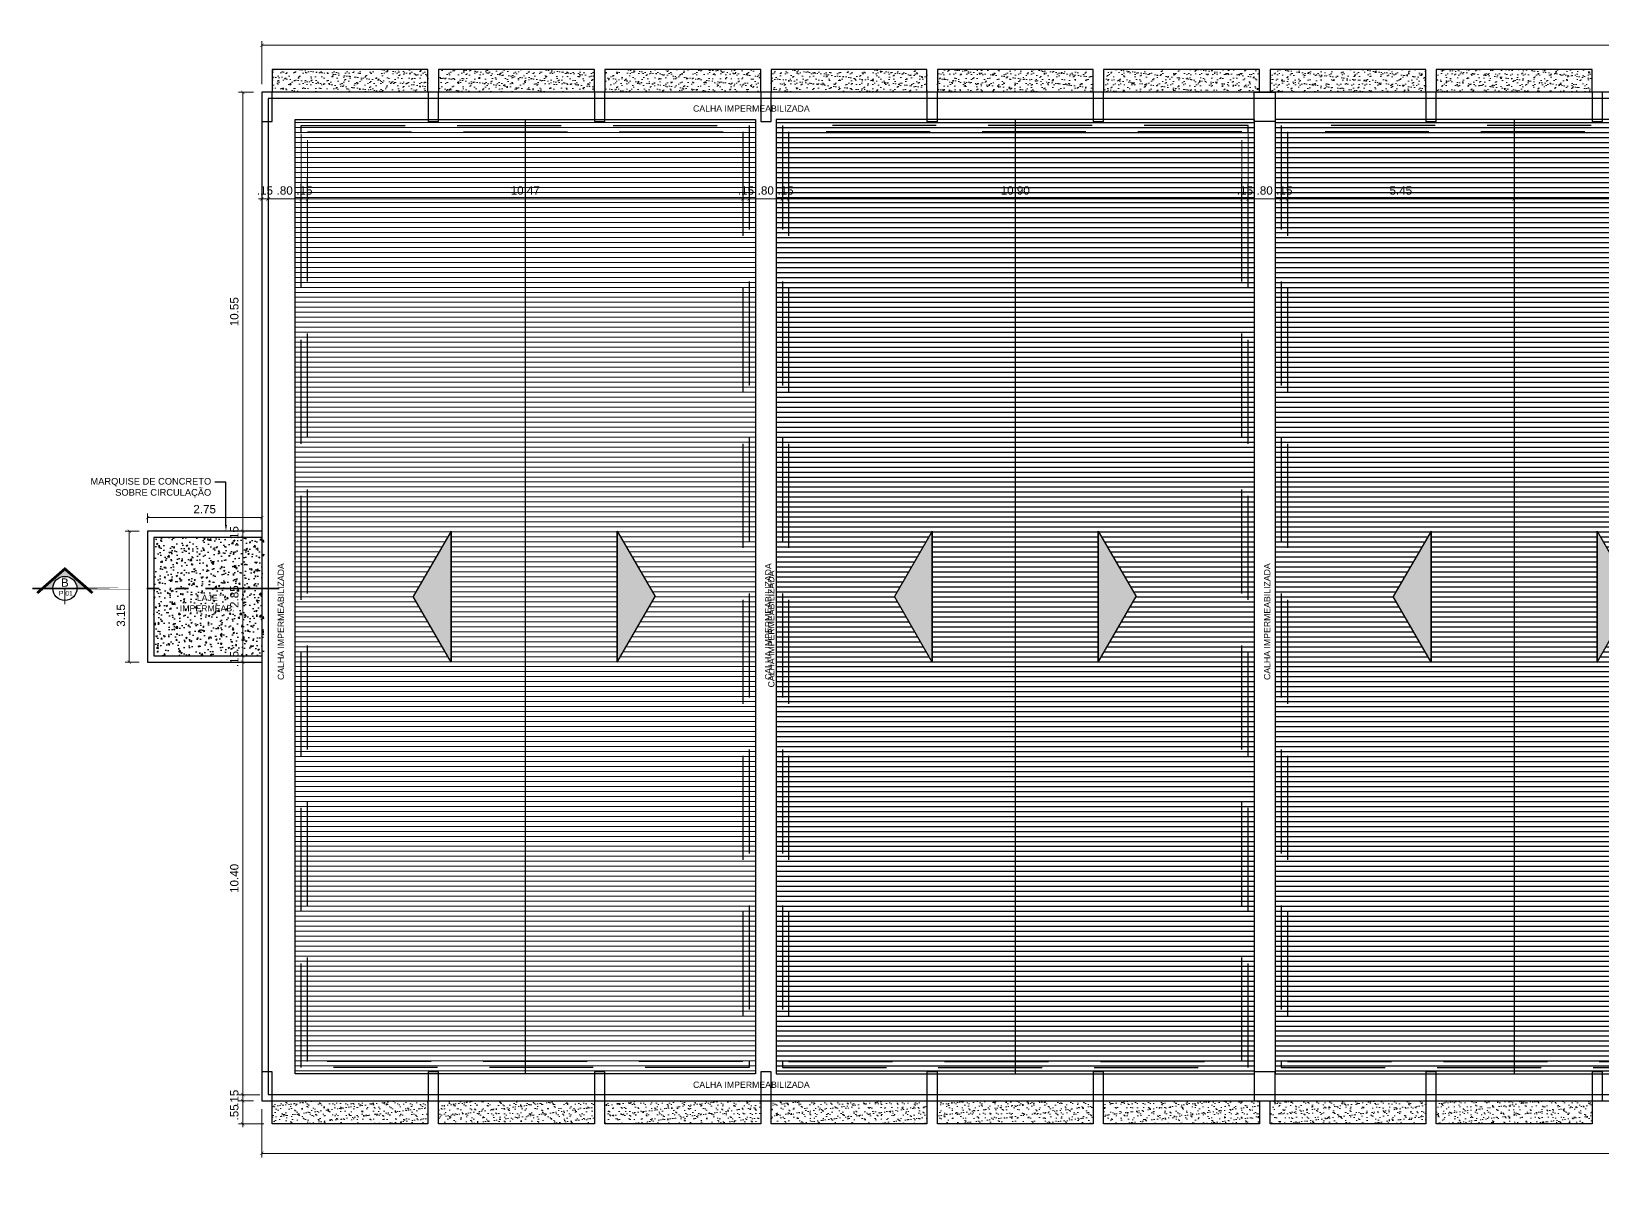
# Model space of a CAD drawing. Header units: metres. Extents: x 2362 to 4220, y 91 to 382.
# Drawn here: x 2808.26 to 2846.05, y 219.65 to 247.66 of the extents above; entities that cross this region are included whole.
import ezdxf
from ezdxf import colors
from ezdxf.entities.mleader import LeaderData, LeaderLine
from ezdxf.enums import TextEntityAlignment as Align
from ezdxf.math import Vec2, Vec3

# ---------------------------------------------------------------- set-up
doc = ezdxf.new("R2010")
doc.units = ezdxf.units.M
doc.header["$LTSCALE"] = 5
doc.header["$MEASUREMENT"] = 0
doc.linetypes.add('DASHED', pattern=[0.75, 0.5, -0.25])
for name, color, linetype, lineweight in [('2prancha', 4, 'Continuous', 18), ('COTAS', 1, 'Continuous', 0), ('HACH', 251, 'Continuous', 5), ('texto', 3, 'Continuous', 25)]:
    doc.layers.add(name, color=color, linetype=linetype, lineweight=lineweight)
for name, color, linetype in [('COTA 1 100', 2, 'Continuous'), ('HACHURA', 251, 'Continuous'), ('PENA 0.15', 7, 'Continuous'), ('PENA 01', 1, 'Continuous'), ('PENA 02', 2, 'Continuous'), ('PENA 06', 6, 'Continuous'), ('projeção', 7, 'DASHED'), ('SIMB_CORTE', 3, 'Continuous'), ('TXT ESPECIFICAÇÕES', 7, 'Continuous')]:
    doc.layers.add(name, color=color, linetype=linetype)
doc.styles.add('Luana', font='arial.ttf')
doc.styles.get("Standard").update_dxf_attribs({"font": 'arial.ttf'})
doc.dimstyles.new('arial100', dxfattribs={"dimtxt": 0.2, "dimasz": 0.08, "dimexe": 0.1, "dimexo": 0.2, "dimgap": 0.1, "dimtad": 1, "dimzin": 4, "dimdsep": 46, "dimtxsty": 'Luana', "dimblk": 'ARCHTICK', "dimcen": 0, "dimclrd": 7, "dimclre": 7, "dimclrt": 256, "dimadec": 0, "dimazin": 0, "dimtfac": 1, "dimtix": 1, "dimtmove": 0, "dimatfit": 3, "dimldrblk": 'CLOSEDBLANK', "dimfxl": 0, "dimlwd": 5, "dimlwe": 5, "dimarcsym": 0})

# ---------------------------------------------------------------- blocks, each defined once
blk = doc.blocks.new('marqcob')
at = {"layer": 'HACH'}
h = blk.add_hatch(dxfattribs=at)
h.set_pattern_fill('AR-SAND', color=256, scale=0.1, style=0)
h.set_pattern_definition([(37.5, (3333.03723, 129.61111), (-0.0062993, 0.1926824), [0, -0.152, 0, -0.17, 0, -0.1625]), (7.5, (3333.03723, 129.6111), (0.176978, 0.282215), [0, -0.082, 0, -0.137, 0, -0.0525]), (327.5, (3332.91423, 129.61111), (0.311414, 0.000566), [0, -0.05, 0, -0.18, 0, -0.235]), (317.5, (3332.91423, 129.6111), (0.300613, 0.087768), [0, -0.025, 0, -0.118, 0, -0.135])])
h.paths.add_polyline_path([(3336.787, 130.161), (3333.037, 130.161), (3333.037, 129.611), (3336.787, 129.611)])
at = {"layer": 'PENA 02'}
for p, q in [((3333.037, 129.611), (3333.037, 130.161)), ((3336.787, 130.161), (3336.787, 129.611)), ((3336.787, 129.611), (3333.037, 129.611))]:
    blk.add_line(p, q, dxfattribs=at)
blk = doc.blocks.new('cob 1')
at = {"layer": 'HACHURA', "ltscale": 1.5}
h = blk.add_hatch(dxfattribs=at)
h.set_pattern_fill('_USER,_O', color=256, scale=0.12, pattern_type=0)
h.set_pattern_definition([(0, (0.12266, -0.05), (0, 0.12), [])])
h.paths.add_polyline_path([(5.874, 22.9), (0.123, 22.9), (0.123, -0.05), (5.874, -0.05)])
h.paths.add_polyline_path([(3.878, 13.001), (3.878, 9.849), (2.967, 11.425)], flags=16)
h.paths.add_polyline_path([(5.874, -0.05), (11.625, -0.05), (11.625, 22.9), (5.874, 22.9)])
h.paths.add_polyline_path([(7.87, 13.001), (8.781, 11.425), (7.87, 9.849)], flags=16)
at = {"layer": 'PENA 0.15', "ltscale": 1.5}
h = blk.add_hatch(color=256, dxfattribs=at)
h.dxf.hatch_style = 1
h.paths.add_polyline_path([(3.878, 13.001), (2.967, 11.425), (3.878, 9.849)])
h = blk.add_hatch(color=256, dxfattribs=at)
h.dxf.hatch_style = 1
h.paths.add_polyline_path([(7.87, 9.849), (8.781, 11.425), (7.87, 13.001)])
for points in [[(3.878, 9.849), (3.878, 13.001), (2.967, 11.425)], [(3.878, 13.001), (3.878, 9.849), (2.967, 11.425)], [(7.87, 9.849), (7.87, 13.001), (8.781, 11.425)], [(7.87, 13.001), (7.87, 9.849), (8.781, 11.425)]]:
    blk.add_lwpolyline(points, dxfattribs=at)
at = {"layer": 'PENA 01'}
blk.add_lwpolyline([(0.123, -0.05), (11.625, -0.05), (11.625, 22.9), (0.123, 22.9)], close=True, dxfattribs=at)
at = {"layer": 'PENA 02', "ltscale": 1.5}
blk.add_line((5.874, 22.9), (5.874, -0.05), dxfattribs=at)
at = {"layer": 'PENA 06', "ltscale": 1.5}
blk.add_line((11.625, 0), (11.625, 18.47), dxfattribs=at)
at = {"layer": 'projeção'}
for points in [[(0.273, 0.1), (11.475, 0.1), (11.475, 22.75), (0.273, 22.75)], [(0.423, 0.25), (11.325, 0.25), (11.325, 22.6), (0.423, 22.6)]]:
    blk.add_lwpolyline(points, close=True, dxfattribs=at)
blk = doc.blocks.new('A$C4F58035E')
at = {"layer": 'HACH', "ltscale": 1.5}
h = blk.add_hatch(dxfattribs=at)
h.set_pattern_fill('_USER,_O', color=256, scale=0.12, pattern_type=0)
h.set_pattern_definition([(7e-15, (0.5, -23.45), (0, 0.12), [])])
h.paths.add_polyline_path([(0.5, -23.45), (6.036, -23.45), (6.036, -0.5), (0.5, -0.5)])
h.paths.add_polyline_path([(4.255, -10.399), (4.255, -13.551), (3.344, -11.975)], flags=16)
h.paths.add_polyline_path([(6.036, -23.45), (11.573, -23.45), (11.573, -0.5), (6.036, -0.5)])
h.paths.add_polyline_path([(8.247, -10.399), (9.158, -11.975), (8.247, -13.551)], flags=16)
at = {"layer": 'PENA 0.15', "ltscale": 1.5}
h = blk.add_hatch(color=256, dxfattribs=at)
h.dxf.hatch_style = 1
h.paths.add_polyline_path([(4.255, -10.399), (3.344, -11.975), (4.255, -13.551)])
h = blk.add_hatch(color=256, dxfattribs=at)
h.dxf.hatch_style = 1
h.paths.add_polyline_path([(8.247, -13.551), (9.158, -11.975), (8.247, -10.399)])
for points in [[(4.255, -13.551), (4.255, -10.399), (3.344, -11.975)], [(4.255, -10.399), (4.255, -13.551), (3.344, -11.975)], [(8.247, -13.551), (8.247, -10.399), (9.158, -11.975)], [(8.247, -10.399), (8.247, -13.551), (9.158, -11.975)]]:
    blk.add_lwpolyline(points, dxfattribs=at)
at = {"layer": 'PENA 01'}
blk.add_lwpolyline([(0.5, -0.5), (11.573, -0.5), (11.573, -23.45), (0.5, -23.45)], close=True, dxfattribs=at)
at = {"layer": 'PENA 02', "ltscale": 1.5}
blk.add_line((6.036, -0.5), (6.036, -23.45), dxfattribs=at)
at = {"layer": 'projeção'}
for points in [[(0.65, -0.65), (11.423, -0.65), (11.423, -23.3), (0.65, -23.3)], [(0.8, -0.8), (11.273, -0.8), (11.273, -23.15), (0.8, -23.15)]]:
    blk.add_lwpolyline(points, close=True, dxfattribs=at)
at = {"layer": 'texto', "color": 7, "ltscale": 0.05, "insert": (11.957, -12.755), "char_height": 0.15, "width": 10.51663, "attachment_point": 5, "rotation": 90, "style": 'Luana'}
blk.add_mtext('CALHA IMPERMEABILIZADA', dxfattribs=at)
blk = doc.blocks.new('_ArchTick')
at = {"color": 0, "linetype": 'ByBlock', "const_width": 0.15}
blk.add_lwpolyline([(-0.5, -0.5), (0.5, 0.5)], dxfattribs=at)
blk = doc.blocks.new('*D56')
at = {"layer": 'COTA 1 100', "color": 7, "lineweight": 5}
for p, q in [((2813.798, 246.399), (2813.798, 247.43)), ((2946.048, 247.33), (2813.798, 247.33)), ((2946.048, 246.399), (2946.048, 247.43))]:
    blk.add_line(p, q, dxfattribs=at)
at = {"layer": 'Defpoints', "color": 0}
for p in [(2813.798, 247.33), (2813.798, 246.199), (2946.048, 246.199)]:
    blk.add_point(p, dxfattribs=at)
at = {"layer": 'COTA 1 100', "color": 7, "lineweight": 5, "xscale": 0.08, "yscale": 0.08, "zscale": 0.08, "rotation": 180}
blk.add_blockref('_ArchTick', (2813.798, 247.33), dxfattribs=at)
at = {"layer": 'COTA 1 100', "color": 7, "lineweight": 5, "xscale": 0.08, "yscale": 0.08, "zscale": 0.08}
blk.add_blockref('_ArchTick', (2946.048, 247.33), dxfattribs=at)
at = {"layer": 'COTA 1 100', "insert": (2879.923, 247.532), "char_height": 0.2, "attachment_point": 5, "style": 'Luana'}
blk.add_mtext('132.25', dxfattribs=at)
blk = doc.blocks.new('_ClosedBlank')
at = {"layer": '2prancha', "color": 0, "lineweight": -2}
for p, q in [((-1, 0.17), (0, 0)), ((-1, 0.17), (-1, -0.17)), ((0, 0), (-1, -0.17))]:
    blk.add_line(p, q, dxfattribs=at)
blk = doc.blocks.new('*D65')
at = {"layer": 'COTA 1 100', "color": 7, "lineweight": 5}
for p, q in [((2813.798, 245.999), (2813.798, 243.536)), ((2813.948, 245.849), (2813.948, 243.536)), ((2813.798, 243.636), (2813.718, 243.636)), ((2813.798, 243.636), (2813.948, 243.636)), ((2813.948, 243.636), (2814.028, 243.636))]:
    blk.add_line(p, q, dxfattribs=at)
at = {"layer": 'Defpoints', "color": 0}
for p in [(2813.798, 246.199), (2813.948, 246.049), (2813.948, 243.636)]:
    blk.add_point(p, dxfattribs=at)
at = {"layer": 'COTA 1 100', "color": 7, "lineweight": 5, "xscale": 0.08, "yscale": 0.08, "zscale": 0.08}
blk.add_blockref('_ArchTick', (2813.798, 243.636), dxfattribs=at)
at = {"layer": 'COTA 1 100', "color": 7, "lineweight": 5, "xscale": 0.08, "yscale": 0.08, "zscale": 0.08, "rotation": 180}
blk.add_blockref('_ArchTick', (2813.948, 243.636), dxfattribs=at)
at = {"layer": 'COTA 1 100', "insert": (2813.873, 243.838), "char_height": 0.2, "attachment_point": 5, "style": 'Luana'}
blk.add_mtext('.15', dxfattribs=at)
blk = doc.blocks.new('*D66')
at = {"layer": 'COTA 1 100', "color": 7, "lineweight": 5}
for p, q in [((2813.948, 245.849), (2813.948, 243.536)), ((2814.748, 245.199), (2814.748, 243.536)), ((2813.948, 243.636), (2814.748, 243.636))]:
    blk.add_line(p, q, dxfattribs=at)
at = {"layer": 'Defpoints', "color": 0}
for p in [(2813.948, 246.049), (2814.748, 245.399), (2814.748, 243.636)]:
    blk.add_point(p, dxfattribs=at)
at = {"layer": 'COTA 1 100', "color": 7, "lineweight": 5, "xscale": 0.08, "yscale": 0.08, "zscale": 0.08, "rotation": 180}
blk.add_blockref('_ArchTick', (2813.948, 243.636), dxfattribs=at)
at = {"layer": 'COTA 1 100', "color": 7, "lineweight": 5, "xscale": 0.08, "yscale": 0.08, "zscale": 0.08}
blk.add_blockref('_ArchTick', (2814.748, 243.636), dxfattribs=at)
at = {"layer": 'COTA 1 100', "insert": (2814.348, 243.838), "char_height": 0.2, "attachment_point": 5, "style": 'Luana'}
blk.add_mtext('.80', dxfattribs=at)
blk = doc.blocks.new('*D67')
at = {"layer": 'COTA 1 100', "color": 7, "lineweight": 5}
for p, q in [((2814.748, 245.199), (2814.748, 243.536)), ((2814.898, 245.049), (2814.898, 243.536)), ((2814.748, 243.636), (2814.668, 243.636)), ((2814.748, 243.636), (2814.898, 243.636)), ((2814.898, 243.636), (2814.978, 243.636))]:
    blk.add_line(p, q, dxfattribs=at)
at = {"layer": 'Defpoints', "color": 0}
for p in [(2814.748, 245.399), (2814.898, 245.249), (2814.898, 243.636)]:
    blk.add_point(p, dxfattribs=at)
at = {"layer": 'COTA 1 100', "color": 7, "lineweight": 5, "xscale": 0.08, "yscale": 0.08, "zscale": 0.08}
blk.add_blockref('_ArchTick', (2814.748, 243.636), dxfattribs=at)
at = {"layer": 'COTA 1 100', "color": 7, "lineweight": 5, "xscale": 0.08, "yscale": 0.08, "zscale": 0.08, "rotation": 180}
blk.add_blockref('_ArchTick', (2814.898, 243.636), dxfattribs=at)
at = {"layer": 'COTA 1 100', "insert": (2814.823, 243.838), "char_height": 0.2, "attachment_point": 5, "style": 'Luana'}
blk.add_mtext('.15', dxfattribs=at)
blk = doc.blocks.new('*D68')
at = {"layer": 'COTA 1 100', "color": 7, "lineweight": 5}
for p, q in [((2814.898, 245.049), (2814.898, 243.536)), ((2825.37, 245.049), (2825.37, 243.536)), ((2814.898, 243.636), (2825.37, 243.636))]:
    blk.add_line(p, q, dxfattribs=at)
at = {"layer": 'Defpoints', "color": 0}
for p in [(2814.898, 245.249), (2825.37, 245.249), (2825.37, 243.636)]:
    blk.add_point(p, dxfattribs=at)
at = {"layer": 'COTA 1 100', "color": 7, "lineweight": 5, "xscale": 0.08, "yscale": 0.08, "zscale": 0.08, "rotation": 180}
blk.add_blockref('_ArchTick', (2814.898, 243.636), dxfattribs=at)
at = {"layer": 'COTA 1 100', "color": 7, "lineweight": 5, "xscale": 0.08, "yscale": 0.08, "zscale": 0.08}
blk.add_blockref('_ArchTick', (2825.37, 243.636), dxfattribs=at)
at = {"layer": 'COTA 1 100', "insert": (2820.134, 243.838), "char_height": 0.2, "attachment_point": 5, "style": 'Luana'}
blk.add_mtext('10.47', dxfattribs=at)
blk = doc.blocks.new('*D69')
at = {"layer": 'COTA 1 100', "color": 7, "lineweight": 5}
for p, q in [((2825.37, 245.049), (2825.37, 243.536)), ((2825.52, 245.199), (2825.52, 243.536)), ((2825.37, 243.636), (2825.29, 243.636)), ((2825.37, 243.636), (2825.52, 243.636)), ((2825.52, 243.636), (2825.6, 243.636))]:
    blk.add_line(p, q, dxfattribs=at)
at = {"layer": 'Defpoints', "color": 0}
for p in [(2825.52, 245.399), (2825.37, 245.249), (2825.52, 243.636)]:
    blk.add_point(p, dxfattribs=at)
at = {"layer": 'COTA 1 100', "color": 7, "lineweight": 5, "xscale": 0.08, "yscale": 0.08, "zscale": 0.08}
blk.add_blockref('_ArchTick', (2825.37, 243.636), dxfattribs=at)
at = {"layer": 'COTA 1 100', "color": 7, "lineweight": 5, "xscale": 0.08, "yscale": 0.08, "zscale": 0.08, "rotation": 180}
blk.add_blockref('_ArchTick', (2825.52, 243.636), dxfattribs=at)
at = {"layer": 'COTA 1 100', "insert": (2825.445, 243.838), "char_height": 0.2, "attachment_point": 5, "style": 'Luana'}
blk.add_mtext('.15', dxfattribs=at)
blk = doc.blocks.new('*D70')
at = {"layer": 'COTA 1 100', "color": 7, "lineweight": 5}
for p, q in [((2825.52, 245.199), (2825.52, 243.536)), ((2826.32, 245.199), (2826.32, 243.536)), ((2825.52, 243.636), (2826.32, 243.636))]:
    blk.add_line(p, q, dxfattribs=at)
at = {"layer": 'Defpoints', "color": 0}
for p in [(2825.52, 245.399), (2826.32, 245.399), (2826.32, 243.636)]:
    blk.add_point(p, dxfattribs=at)
at = {"layer": 'COTA 1 100', "color": 7, "lineweight": 5, "xscale": 0.08, "yscale": 0.08, "zscale": 0.08, "rotation": 180}
blk.add_blockref('_ArchTick', (2825.52, 243.636), dxfattribs=at)
at = {"layer": 'COTA 1 100', "color": 7, "lineweight": 5, "xscale": 0.08, "yscale": 0.08, "zscale": 0.08}
blk.add_blockref('_ArchTick', (2826.32, 243.636), dxfattribs=at)
at = {"layer": 'COTA 1 100', "insert": (2825.92, 243.838), "char_height": 0.2, "attachment_point": 5, "style": 'Luana'}
blk.add_mtext('.80', dxfattribs=at)
blk = doc.blocks.new('*D71')
at = {"layer": 'COTA 1 100', "color": 7, "lineweight": 5}
for p, q in [((2826.32, 245.199), (2826.32, 243.536)), ((2826.47, 245.049), (2826.47, 243.536)), ((2826.32, 243.636), (2826.24, 243.636)), ((2826.32, 243.636), (2826.47, 243.636)), ((2826.47, 243.636), (2826.55, 243.636))]:
    blk.add_line(p, q, dxfattribs=at)
at = {"layer": 'Defpoints', "color": 0}
for p in [(2826.32, 245.399), (2826.47, 245.249), (2826.47, 243.636)]:
    blk.add_point(p, dxfattribs=at)
at = {"layer": 'COTA 1 100', "color": 7, "lineweight": 5, "xscale": 0.08, "yscale": 0.08, "zscale": 0.08}
blk.add_blockref('_ArchTick', (2826.32, 243.636), dxfattribs=at)
at = {"layer": 'COTA 1 100', "color": 7, "lineweight": 5, "xscale": 0.08, "yscale": 0.08, "zscale": 0.08, "rotation": 180}
blk.add_blockref('_ArchTick', (2826.47, 243.636), dxfattribs=at)
at = {"layer": 'COTA 1 100', "insert": (2826.395, 243.838), "char_height": 0.2, "attachment_point": 5, "style": 'Luana'}
blk.add_mtext('.15', dxfattribs=at)
blk = doc.blocks.new('*D72')
at = {"layer": 'COTA 1 100', "color": 7, "lineweight": 5}
for p, q in [((2826.47, 245.049), (2826.47, 243.536)), ((2837.373, 245.049), (2837.373, 243.536)), ((2826.47, 243.636), (2837.373, 243.636))]:
    blk.add_line(p, q, dxfattribs=at)
at = {"layer": 'Defpoints', "color": 0}
for p in [(2826.47, 245.249), (2837.373, 245.249), (2837.373, 243.636)]:
    blk.add_point(p, dxfattribs=at)
at = {"layer": 'COTA 1 100', "color": 7, "lineweight": 5, "xscale": 0.08, "yscale": 0.08, "zscale": 0.08, "rotation": 180}
blk.add_blockref('_ArchTick', (2826.47, 243.636), dxfattribs=at)
at = {"layer": 'COTA 1 100', "color": 7, "lineweight": 5, "xscale": 0.08, "yscale": 0.08, "zscale": 0.08}
blk.add_blockref('_ArchTick', (2837.373, 243.636), dxfattribs=at)
at = {"layer": 'COTA 1 100', "insert": (2831.921, 243.838), "char_height": 0.2, "attachment_point": 5, "style": 'Luana'}
blk.add_mtext('10.90', dxfattribs=at)
blk = doc.blocks.new('*D73')
at = {"layer": 'COTA 1 100', "color": 7, "lineweight": 5}
for p, q in [((2837.373, 245.049), (2837.373, 243.536)), ((2837.523, 245.199), (2837.523, 243.536)), ((2837.373, 243.636), (2837.293, 243.636)), ((2837.373, 243.636), (2837.523, 243.636)), ((2837.523, 243.636), (2837.603, 243.636))]:
    blk.add_line(p, q, dxfattribs=at)
at = {"layer": 'Defpoints', "color": 0}
for p in [(2837.523, 245.399), (2837.373, 245.249), (2837.523, 243.636)]:
    blk.add_point(p, dxfattribs=at)
at = {"layer": 'COTA 1 100', "color": 7, "lineweight": 5, "xscale": 0.08, "yscale": 0.08, "zscale": 0.08}
blk.add_blockref('_ArchTick', (2837.373, 243.636), dxfattribs=at)
at = {"layer": 'COTA 1 100', "color": 7, "lineweight": 5, "xscale": 0.08, "yscale": 0.08, "zscale": 0.08, "rotation": 180}
blk.add_blockref('_ArchTick', (2837.523, 243.636), dxfattribs=at)
at = {"layer": 'COTA 1 100', "insert": (2837.448, 243.838), "char_height": 0.2, "attachment_point": 5, "style": 'Luana'}
blk.add_mtext('.15', dxfattribs=at)
blk = doc.blocks.new('*D74')
at = {"layer": 'COTA 1 100', "color": 7, "lineweight": 5}
for p, q in [((2837.523, 245.199), (2837.523, 243.536)), ((2838.32, 245.199), (2838.32, 243.536)), ((2837.523, 243.636), (2838.32, 243.636))]:
    blk.add_line(p, q, dxfattribs=at)
at = {"layer": 'Defpoints', "color": 0}
for p in [(2837.523, 245.399), (2838.32, 245.399), (2838.32, 243.636)]:
    blk.add_point(p, dxfattribs=at)
at = {"layer": 'COTA 1 100', "color": 7, "lineweight": 5, "xscale": 0.08, "yscale": 0.08, "zscale": 0.08, "rotation": 180}
blk.add_blockref('_ArchTick', (2837.523, 243.636), dxfattribs=at)
at = {"layer": 'COTA 1 100', "color": 7, "lineweight": 5, "xscale": 0.08, "yscale": 0.08, "zscale": 0.08}
blk.add_blockref('_ArchTick', (2838.32, 243.636), dxfattribs=at)
at = {"layer": 'COTA 1 100', "insert": (2837.921, 243.838), "char_height": 0.2, "attachment_point": 5, "style": 'Luana'}
blk.add_mtext('.80', dxfattribs=at)
blk = doc.blocks.new('*D75')
at = {"layer": 'COTA 1 100', "color": 7, "lineweight": 5}
for p, q in [((2838.32, 245.199), (2838.32, 243.536)), ((2838.47, 245.049), (2838.47, 243.536)), ((2838.32, 243.636), (2838.24, 243.636)), ((2838.32, 243.636), (2838.47, 243.636)), ((2838.47, 243.636), (2838.55, 243.636))]:
    blk.add_line(p, q, dxfattribs=at)
at = {"layer": 'Defpoints', "color": 0}
for p in [(2838.32, 245.399), (2838.47, 245.249), (2838.47, 243.636)]:
    blk.add_point(p, dxfattribs=at)
at = {"layer": 'COTA 1 100', "color": 7, "lineweight": 5, "xscale": 0.08, "yscale": 0.08, "zscale": 0.08}
blk.add_blockref('_ArchTick', (2838.32, 243.636), dxfattribs=at)
at = {"layer": 'COTA 1 100', "color": 7, "lineweight": 5, "xscale": 0.08, "yscale": 0.08, "zscale": 0.08, "rotation": 180}
blk.add_blockref('_ArchTick', (2838.47, 243.636), dxfattribs=at)
at = {"layer": 'COTA 1 100', "insert": (2838.395, 243.838), "char_height": 0.2, "attachment_point": 5, "style": 'Luana'}
blk.add_mtext('.15', dxfattribs=at)
blk = doc.blocks.new('*D76')
at = {"layer": 'COTA 1 100', "color": 7, "lineweight": 5}
for p, q in [((2843.921, 245.349), (2843.921, 243.536)), ((2838.47, 245.049), (2838.47, 243.536)), ((2838.47, 243.636), (2843.921, 243.636))]:
    blk.add_line(p, q, dxfattribs=at)
at = {"layer": 'Defpoints', "color": 0}
for p in [(2843.921, 245.549), (2838.47, 245.249), (2843.921, 243.636)]:
    blk.add_point(p, dxfattribs=at)
at = {"layer": 'COTA 1 100', "color": 7, "lineweight": 5, "xscale": 0.08, "yscale": 0.08, "zscale": 0.08, "rotation": 180}
blk.add_blockref('_ArchTick', (2838.47, 243.636), dxfattribs=at)
at = {"layer": 'COTA 1 100', "color": 7, "lineweight": 5, "xscale": 0.08, "yscale": 0.08, "zscale": 0.08}
blk.add_blockref('_ArchTick', (2843.921, 243.636), dxfattribs=at)
at = {"layer": 'COTA 1 100', "insert": (2841.196, 243.837), "char_height": 0.2, "attachment_point": 5, "style": 'Luana'}
blk.add_mtext('5.45', dxfattribs=at)
blk = doc.blocks.new('*D77')
at = {"layer": 'COTA 1 100', "color": 7, "lineweight": 5}
for p, q in [((2843.921, 245.349), (2843.921, 243.536)), ((2849.373, 245.049), (2849.373, 243.536)), ((2843.921, 243.636), (2849.373, 243.636))]:
    blk.add_line(p, q, dxfattribs=at)
at = {"layer": 'Defpoints', "color": 0}
for p in [(2843.921, 245.549), (2849.373, 245.249), (2849.373, 243.636)]:
    blk.add_point(p, dxfattribs=at)
at = {"layer": 'COTA 1 100', "color": 7, "lineweight": 5, "xscale": 0.08, "yscale": 0.08, "zscale": 0.08, "rotation": 180}
blk.add_blockref('_ArchTick', (2843.921, 243.636), dxfattribs=at)
at = {"layer": 'COTA 1 100', "color": 7, "lineweight": 5, "xscale": 0.08, "yscale": 0.08, "zscale": 0.08}
blk.add_blockref('_ArchTick', (2849.373, 243.636), dxfattribs=at)
at = {"layer": 'COTA 1 100', "insert": (2846.647, 243.837), "char_height": 0.2, "attachment_point": 5, "style": 'Luana'}
blk.add_mtext('5.45', dxfattribs=at)
blk = doc.blocks.new('*D119')
at = {"layer": 'COTA 1 100', "color": 7, "lineweight": 5}
for p, q in [((2811.048, 235.849), (2811.048, 236.074)), ((2813.798, 235.974), (2811.048, 235.974)), ((2813.798, 235.849), (2813.798, 236.074))]:
    blk.add_line(p, q, dxfattribs=at)
at = {"layer": 'Defpoints', "color": 0}
for p in [(2811.048, 235.974), (2811.048, 235.649), (2813.798, 235.649)]:
    blk.add_point(p, dxfattribs=at)
at = {"layer": 'COTA 1 100', "color": 7, "lineweight": 5, "xscale": 0.08, "yscale": 0.08, "zscale": 0.08, "rotation": 180}
blk.add_blockref('_ArchTick', (2811.048, 235.974), dxfattribs=at)
at = {"layer": 'COTA 1 100', "color": 7, "lineweight": 5, "xscale": 0.08, "yscale": 0.08, "zscale": 0.08}
blk.add_blockref('_ArchTick', (2813.798, 235.974), dxfattribs=at)
at = {"layer": 'COTA 1 100', "insert": (2812.423, 236.176), "char_height": 0.2, "attachment_point": 5, "style": 'Luana'}
blk.add_mtext('2.75', dxfattribs=at)
blk = doc.blocks.new('*D120')
at = {"layer": 'COTA 1 100', "color": 7, "lineweight": 5}
for p, q in [((2810.848, 235.649), (2810.511, 235.649)), ((2810.611, 235.649), (2810.611, 232.499)), ((2810.848, 232.499), (2810.511, 232.499))]:
    blk.add_line(p, q, dxfattribs=at)
at = {"layer": 'Defpoints', "color": 0}
for p in [(2811.048, 235.649), (2810.611, 232.499), (2811.048, 232.499)]:
    blk.add_point(p, dxfattribs=at)
at = {"layer": 'COTA 1 100', "color": 7, "lineweight": 5, "xscale": 0.08, "yscale": 0.08, "zscale": 0.08}
for p, rotation in [((2810.611, 235.649), 90), ((2810.611, 232.499), 270)]:
    blk.add_blockref('_ArchTick', p, dxfattribs=dict(at, rotation=rotation))
at = {"layer": 'COTA 1 100', "insert": (2810.409, 233.621), "char_height": 0.2, "attachment_point": 5, "rotation": 90, "style": 'Luana'}
blk.add_mtext('3.15', dxfattribs=at)
blk = doc.blocks.new('*D121')
at = {"layer": 'COTA 1 100', "color": 7, "lineweight": 5}
for p, q in [((2813.598, 246.199), (2813.239, 246.199)), ((2813.339, 246.199), (2813.339, 235.649)), ((2813.598, 235.649), (2813.239, 235.649))]:
    blk.add_line(p, q, dxfattribs=at)
at = {"layer": 'Defpoints', "color": 0}
for p in [(2813.798, 246.199), (2813.339, 235.649), (2813.798, 235.649)]:
    blk.add_point(p, dxfattribs=at)
at = {"layer": 'COTA 1 100', "color": 7, "lineweight": 5, "xscale": 0.08, "yscale": 0.08, "zscale": 0.08}
for p, rotation in [((2813.339, 246.199), 90), ((2813.339, 235.649), 270)]:
    blk.add_blockref('_ArchTick', p, dxfattribs=dict(at, rotation=rotation))
at = {"layer": 'COTA 1 100', "insert": (2813.137, 240.924), "char_height": 0.2, "attachment_point": 5, "rotation": 90, "style": 'Luana'}
blk.add_mtext('10.55', dxfattribs=at)
blk = doc.blocks.new('*D122')
at = {"layer": 'COTA 1 100', "color": 7, "lineweight": 5}
for p, q in [((2813.598, 235.649), (2813.239, 235.649)), ((2813.598, 235.499), (2813.239, 235.499)), ((2813.339, 235.649), (2813.339, 235.729)), ((2813.339, 235.649), (2813.339, 235.499)), ((2813.339, 235.499), (2813.339, 235.419))]:
    blk.add_line(p, q, dxfattribs=at)
at = {"layer": 'Defpoints', "color": 0}
for p in [(2813.339, 235.499), (2813.798, 235.649), (2813.798, 235.499)]:
    blk.add_point(p, dxfattribs=at)
at = {"layer": 'COTA 1 100', "color": 7, "lineweight": 5, "xscale": 0.08, "yscale": 0.08, "zscale": 0.08}
for p, rotation in [((2813.339, 235.649), 270), ((2813.339, 235.499), 90)]:
    blk.add_blockref('_ArchTick', p, dxfattribs=dict(at, rotation=rotation))
at = {"layer": 'COTA 1 100', "insert": (2813.137, 235.574), "char_height": 0.2, "attachment_point": 5, "rotation": 90, "style": 'Luana'}
blk.add_mtext('.15', dxfattribs=at)
blk = doc.blocks.new('*D123')
at = {"layer": 'COTA 1 100', "color": 7, "lineweight": 5}
for p, q in [((2813.598, 235.499), (2813.239, 235.499)), ((2813.339, 235.499), (2813.339, 232.649)), ((2813.598, 232.649), (2813.239, 232.649))]:
    blk.add_line(p, q, dxfattribs=at)
at = {"layer": 'Defpoints', "color": 0}
for p in [(2813.798, 235.499), (2813.339, 232.649), (2813.798, 232.649)]:
    blk.add_point(p, dxfattribs=at)
at = {"layer": 'COTA 1 100', "color": 7, "lineweight": 5, "xscale": 0.08, "yscale": 0.08, "zscale": 0.08}
for p, rotation in [((2813.339, 235.499), 90), ((2813.339, 232.649), 270)]:
    blk.add_blockref('_ArchTick', p, dxfattribs=dict(at, rotation=rotation))
at = {"layer": 'COTA 1 100', "insert": (2813.137, 234.074), "char_height": 0.2, "attachment_point": 5, "rotation": 90, "style": 'Luana'}
blk.add_mtext('2.85', dxfattribs=at)
blk = doc.blocks.new('*D124')
at = {"layer": 'COTA 1 100', "color": 7, "lineweight": 5}
for p, q in [((2813.598, 232.649), (2813.239, 232.649)), ((2813.598, 232.499), (2813.239, 232.499)), ((2813.339, 232.649), (2813.339, 232.729)), ((2813.339, 232.649), (2813.339, 232.499)), ((2813.339, 232.499), (2813.339, 232.419))]:
    blk.add_line(p, q, dxfattribs=at)
at = {"layer": 'Defpoints', "color": 0}
for p in [(2813.339, 232.499), (2813.798, 232.649), (2813.798, 232.499)]:
    blk.add_point(p, dxfattribs=at)
at = {"layer": 'COTA 1 100', "color": 7, "lineweight": 5, "xscale": 0.08, "yscale": 0.08, "zscale": 0.08}
for p, rotation in [((2813.339, 232.649), 270), ((2813.339, 232.499), 90)]:
    blk.add_blockref('_ArchTick', p, dxfattribs=dict(at, rotation=rotation))
at = {"layer": 'COTA 1 100', "insert": (2813.137, 232.574), "char_height": 0.2, "attachment_point": 5, "rotation": 90, "style": 'Luana'}
blk.add_mtext('.15', dxfattribs=at)
blk = doc.blocks.new('*D125')
at = {"layer": 'COTA 1 100', "color": 7, "lineweight": 5}
for p, q in [((2813.598, 232.499), (2813.239, 232.499)), ((2813.339, 232.499), (2813.339, 222.099)), ((2813.748, 222.099), (2813.239, 222.099))]:
    blk.add_line(p, q, dxfattribs=at)
at = {"layer": 'Defpoints', "color": 0}
for p in [(2813.798, 232.499), (2813.339, 222.099), (2813.948, 222.099)]:
    blk.add_point(p, dxfattribs=at)
at = {"layer": 'COTA 1 100', "color": 7, "lineweight": 5, "xscale": 0.08, "yscale": 0.08, "zscale": 0.08}
for p, rotation in [((2813.339, 232.499), 90), ((2813.339, 222.099), 270)]:
    blk.add_blockref('_ArchTick', p, dxfattribs=dict(at, rotation=rotation))
at = {"layer": 'COTA 1 100', "insert": (2813.137, 227.299), "char_height": 0.2, "attachment_point": 5, "rotation": 90, "style": 'Luana'}
blk.add_mtext('10.40', dxfattribs=at)
blk = doc.blocks.new('*D126')
at = {"layer": 'COTA 1 100', "color": 7, "lineweight": 5}
for p, q in [((2813.748, 222.099), (2813.239, 222.099)), ((2813.598, 221.949), (2813.239, 221.949)), ((2813.339, 222.099), (2813.339, 222.179)), ((2813.339, 222.099), (2813.339, 221.949)), ((2813.339, 221.949), (2813.339, 221.869))]:
    blk.add_line(p, q, dxfattribs=at)
at = {"layer": 'Defpoints', "color": 0}
for p in [(2813.339, 221.949), (2813.798, 221.949), (2813.948, 222.099)]:
    blk.add_point(p, dxfattribs=at)
at = {"layer": 'COTA 1 100', "color": 7, "lineweight": 5, "xscale": 0.08, "yscale": 0.08, "zscale": 0.08}
for p, rotation in [((2813.339, 222.099), 270), ((2813.339, 221.949), 90)]:
    blk.add_blockref('_ArchTick', p, dxfattribs=dict(at, rotation=rotation))
at = {"layer": 'COTA 1 100', "insert": (2813.137, 222.024), "char_height": 0.2, "attachment_point": 5, "rotation": 90, "style": 'Luana'}
blk.add_mtext('.15', dxfattribs=at)
blk = doc.blocks.new('*D127')
at = {"layer": 'COTA 1 100', "color": 7, "lineweight": 5}
for p, q in [((2813.598, 221.949), (2813.239, 221.949)), ((2813.339, 221.949), (2813.339, 222.029)), ((2813.339, 221.949), (2813.339, 221.399)), ((2813.845, 221.399), (2813.239, 221.399)), ((2813.339, 221.399), (2813.339, 221.319))]:
    blk.add_line(p, q, dxfattribs=at)
at = {"layer": 'Defpoints', "color": 0}
for p in [(2813.798, 221.949), (2813.339, 221.399), (2814.045, 221.399)]:
    blk.add_point(p, dxfattribs=at)
at = {"layer": 'COTA 1 100', "color": 7, "lineweight": 5, "xscale": 0.08, "yscale": 0.08, "zscale": 0.08}
for p, rotation in [((2813.339, 221.949), 270), ((2813.339, 221.399), 90)]:
    blk.add_blockref('_ArchTick', p, dxfattribs=dict(at, rotation=rotation))
at = {"layer": 'COTA 1 100', "insert": (2813.137, 221.674), "char_height": 0.2, "attachment_point": 5, "rotation": 90, "style": 'Luana'}
blk.add_mtext('.55', dxfattribs=at)
blk = doc.blocks.new('SIMBOLOCORTE')
at = {"layer": 'PENA 02'}
blk.add_hatch(color=251, dxfattribs=at).paths.add_polyline_path([(0.29, 0), (0.537, 0), (0, 0.47), (-0.537, 0), (-0.29, 0, -1)])
at = {"layer": 'COTAS', "ltscale": 50}
blk.add_lwpolyline([(0, -0.378), (0, 0)], dxfattribs=at)
at = {"layer": 'PENA 02', "const_width": 0.0654}
blk.add_lwpolyline([(-0.665, -0.112), (0, 0.47), (0.665, -0.112)], dxfattribs=at)
at = {"layer": 'PENA 02', "color": 1, "const_width": 0.0392}
blk.add_lwpolyline([(1.648, 0), (-0.785, 0)], close=True, dxfattribs=at)
for points in [[(2.274, 0), (1.969, 0)], [(2.98, 0), (2.675, 0)], [(5.159, 0), (3.381, 0)]]:
    blk.add_lwpolyline(points, dxfattribs=at)
at = {"layer": 'PENA 02'}
blk.add_circle((0, 0), 0.29, dxfattribs=at)
at = {"layer": 'PENA 02', "style": 'Luana'}
for tag, height, p in [('CORTE', 0.2, (-0.001, 0.04)), ('PRANCHA', 0.117, (0.102, -0.177))]:
    blk.add_attdef(tag, text='', height=height, dxfattribs=at).set_placement(p, align=Align.CENTER)
at = {"layer": 'texto', "color": 250, "style": 'Luana'}
blk.add_text('P', height=0.117, dxfattribs=at).set_placement((-0.143, -0.176))
blk = doc.blocks.new('*D214')
at = {"layer": 'COTA 1 100', "color": 7, "lineweight": 5}
for p, q in [((2813.798, 221.749), (2813.798, 220.586)), ((2894.052, 219.849), (2894.052, 220.786)), ((2894.052, 220.686), (2813.798, 220.686))]:
    blk.add_line(p, q, dxfattribs=at)
at = {"layer": 'Defpoints', "color": 0}
for p in [(2813.798, 221.949), (2813.798, 220.686), (2894.052, 219.649)]:
    blk.add_point(p, dxfattribs=at)
at = {"layer": 'COTA 1 100', "color": 7, "lineweight": 5, "xscale": 0.08, "yscale": 0.08, "zscale": 0.08, "rotation": 180}
blk.add_blockref('_ArchTick', (2813.798, 220.686), dxfattribs=at)
at = {"layer": 'COTA 1 100', "color": 7, "lineweight": 5, "xscale": 0.08, "yscale": 0.08, "zscale": 0.08}
blk.add_blockref('_ArchTick', (2894.052, 220.686), dxfattribs=at)
at = {"layer": 'COTA 1 100', "insert": (2853.925, 220.888), "char_height": 0.2, "attachment_point": 5, "style": 'Luana'}
blk.add_mtext('80.25', dxfattribs=at)

msp = doc.modelspace()

# ---------------------------------------------------------------- hatches: boundary and pattern name
at = {"layer": 'HACHURA', "ltscale": 1.5}
h = msp.add_hatch(dxfattribs=at)
h.set_pattern_fill('AR-CONC', color=256, scale=0.05, style=0)
h.set_pattern_definition([(50, (2811.7976, 232.6492), (0.35863, -0.031376), [0.0375, -0.4125]), (355, (2811.7976, 232.6492), (-0.069376, 0.376096), [0.03, -0.33]), (100.451, (2811.82748, 232.6466), (0.289255, 0.34472), [0.03187, -0.35057]), (46.184, (2811.7976, 232.7492), (0.53362, -0.08276), [0.05625, -0.61875]), (96.636, (2811.84206, 232.7423), (0.46733, 0.48706), [0.047805, -0.52586]), (351.184, (2811.7976, 232.7492), (0.46733, 0.48706), [0.045, -0.495]), (21, (2811.8476, 232.7242), (0.298454, -0.20131), [0.0375, -0.4125]), (326, (2811.8476, 232.7242), (0.121658, 0.362575), [0.03, -0.33]), (71.451, (2811.87247, 232.70743), (0.42011, 0.161265), [0.03187, -0.35057]), (37.5, (2811.7976, 232.64921), (0.00608, 0.166447), [0, -0.326, 0, -0.335, 0, -0.33125]), (7.5, (2811.7976, 232.6492), (0.131535, 0.197206), [0, -0.191, 0, -0.3185, 0, -0.12625]), (327.5, (2811.6861, 232.64921), (0.266911, -0.0112774), [0, -0.125, 0, -0.39, 0, -0.5175]), (317.5, (2811.6361, 232.6492), (0.291593, 0.050052), [0, -0.1625, 0, -0.259, 0, -0.3675])])
h.paths.add_polyline_path([(2813.8476, 235.4992), (2813.7976, 235.4992), (2811.1976, 235.4992), (2811.1976, 232.6492), (2813.7976, 232.6492), (2813.8476, 232.6492)])

# ---------------------------------------------------------------- linework, layer by layer
at = {"layer": 'PENA 02'}
for p, q in [((2813.7976, 235.6492), (2811.0476, 235.6492)), ((2811.0476, 235.6492), (2811.0476, 232.4992)), ((2813.7976, 235.4992), (2811.1976, 235.4992)), ((2811.1976, 235.4992), (2811.1976, 232.6492)), ((2811.0476, 232.4992), (2813.7976, 232.4992)), ((2811.1976, 232.6492), (2813.7976, 232.6492))]:
    msp.add_line(p, q, dxfattribs=at)
at = {"layer": 'PENA 06', "ltscale": 1.5}
for points in [[(2813.7976, 221.9492), (2946.0476, 221.9492), (2946.0476, 246.1992), (2813.7976, 246.1992)], [(2813.9476, 222.0992), (2945.8976, 222.0992), (2945.8976, 246.0492), (2813.9476, 246.0492)]]:
    msp.add_lwpolyline(points, close=True, dxfattribs=at)
at = {"layer": 'projeção'}
for points in [[(2813.7976, 245.4992), (2814.0476, 245.4992), (2814.0476, 246.1992), (2813.7976, 246.1992)], [(2817.7976, 245.4992), (2818.0476, 245.4992), (2818.0476, 246.1992), (2817.7976, 246.1992)], [(2821.7976, 245.4992), (2822.0476, 245.4992), (2822.0476, 246.1992), (2821.7976, 246.1992)], [(2825.7976, 245.4992), (2826.0476, 245.4992), (2826.0476, 246.1992), (2825.7976, 246.1992)], [(2829.7976, 245.4992), (2830.0476, 245.4992), (2830.0476, 246.1992), (2829.7976, 246.1992)], [(2833.7976, 245.4992), (2834.0476, 245.4992), (2834.0476, 246.1992), (2833.7976, 246.1992)], [(2837.6701, 246.1992), (2838.1701, 246.1992), (2838.1701, 245.4992), (2837.6701, 245.4992)], [(2841.7976, 245.4992), (2842.0476, 245.4992), (2842.0476, 246.1992), (2841.7976, 246.1992)], [(2845.7976, 245.4992), (2846.0476, 245.4992), (2846.0476, 246.1992), (2845.7976, 246.1992)], [(2813.7976, 221.9492), (2814.0476, 221.9492), (2814.0476, 222.6492), (2813.7976, 222.6492)], [(2814.0476, 222.6492), (2813.7976, 222.6492), (2813.7976, 221.9492), (2814.0476, 221.9492)], [(2818.0476, 222.6492), (2817.7976, 222.6492), (2817.7976, 221.9492), (2818.0476, 221.9492)], [(2822.0476, 222.6492), (2821.7976, 222.6492), (2821.7976, 221.9492), (2822.0476, 221.9492)], [(2826.0476, 222.6492), (2825.7976, 222.6492), (2825.7976, 221.9492), (2826.0476, 221.9492)], [(2830.0476, 222.6492), (2829.7976, 222.6492), (2829.7976, 221.9492), (2830.0476, 221.9492)], [(2834.0476, 222.6492), (2833.7976, 222.6492), (2833.7976, 221.9492), (2834.0476, 221.9492)], [(2837.6701, 221.9492), (2838.1701, 221.9492), (2838.1701, 222.6492), (2837.6701, 222.6492)], [(2842.0476, 222.6492), (2841.7976, 222.6492), (2841.7976, 221.9492), (2842.0476, 221.9492)], [(2846.0476, 222.6492), (2845.7976, 222.6492), (2845.7976, 221.9492), (2846.0476, 221.9492)]]:
    msp.add_lwpolyline(points, close=True, dxfattribs=at)

# ---------------------------------------------------------------- block references
at = {"layer": 'PENA 06', "xscale": -1, "rotation": 180}
for p in [(-518.9921, 376.3603), (-514.9896, 376.3603), (-510.9896, 376.3603), (-506.9896, 376.3603), (-502.9896, 376.3603), (-498.9896, 376.3603), (-494.9871, 376.3603), (-490.9871, 376.3603)]:
    msp.add_blockref('marqcob', p, dxfattribs=at)
at = {"layer": 'PENA 06', "ltscale": 1.5}
msp.add_blockref('A$C4F58035E', (2814.0976, 246.0492), dxfattribs=at)
at = {"layer": 'PENA 06'}
for name, p in [('cob 1', (2826.0476, 222.6492)), ('cob 1', (2838.0476, 222.6492)), ('marqcob', (-518.9921, 91.7881)), ('marqcob', (-514.9896, 91.7881)), ('marqcob', (-510.9896, 91.7881)), ('marqcob', (-506.9896, 91.7881)), ('marqcob', (-502.9896, 91.7881)), ('marqcob', (-498.9896, 91.7881)), ('marqcob', (-494.9871, 91.7881)), ('marqcob', (-490.9871, 91.7881))]:
    msp.add_blockref(name, p, dxfattribs=at)
at = {"layer": 'SIMB_CORTE'}
ref = msp.add_blockref('SIMBOLOCORTE', (2809.0601, 234.2717), dxfattribs=at)
ref.add_attrib('CORTE', 'B', dxfattribs={"layer": 'PENA 02', "height": 0.2, "style": 'Luana'}).set_placement((2809.0587, 234.3113), align=Align.CENTER)
ref.add_attrib('PRANCHA', '01', dxfattribs={"layer": 'PENA 02', "color": 250, "height": 0.1167, "style": 'Luana'}).set_placement((2809.1622, 234.0942), align=Align.CENTER)

# ---------------------------------------------------------------- texts
at = {"layer": 'texto', "color": 7, "ltscale": 0.05, "char_height": 0.15, "attachment_point": 5, "style": 'Luana'}
for s, insert, width in [('CALHA IMPERMEABILIZADA', (2825.5739, 245.8084), 10.516634), ('LAJE\\PIMPERMEAB.', (2812.4846, 233.9175), 2.534), ('CALHA IMPERMEABILIZADA', (2825.5739, 222.3372), 10.516634)]:
    msp.add_mtext(s, dxfattribs=dict(at, insert=insert, width=width))
at = {"layer": 'texto', "color": 7, "ltscale": 0.05, "char_height": 0.15, "width": 10.516634, "attachment_point": 5, "rotation": 90, "style": 'Luana'}
for insert in [(2814.2579, 233.4724), (2825.9805, 233.4724), (2837.9805, 233.4724)]:
    msp.add_mtext('CALHA IMPERMEABILIZADA', dxfattribs=dict(at, insert=insert))

# ---------------------------------------------------------------- dimensions: what is measured, and where the dimension line sits
at = {"layer": 'COTA 1 100'}
for base, p1, p2, picture, middle in [((2813.7976, 247.3297), (2946.0476, 246.1992), (2813.7976, 246.1992), '*D56', (2879.9226, 247.5319)), ((2813.9476, 243.6356), (2813.7976, 246.1992), (2813.9476, 246.0492), '*D65', (2813.8726, 243.8378)), ((2811.0476, 235.9737), (2813.7976, 235.6492), (2811.0476, 235.6492), '*D119', (2812.4226, 236.1758))]:
    dim = msp.add_linear_dim(base=base, p1=p1, p2=p2, dimstyle='arial100', dxfattribs=at)
    dim.commit()
    dim.dimension.update_dxf_attribs({"geometry": picture, "text_midpoint": middle})
dim = msp.add_linear_dim(base=(2813.3386, 235.6492), p1=(2813.7976, 246.1992), p2=(2813.7976, 235.6492), angle=90, dimstyle='arial100', dxfattribs=at)
dim.commit()
dim.dimension.update_dxf_attribs({"geometry": '*D121', "text_midpoint": (2813.1365, 240.9242)})
for base, p1, p2, picture, middle in [((2814.7476, 243.6356), (2813.9476, 246.0492), (2814.7476, 245.3992), '*D66', (2814.3476, 243.8378)), ((2814.8976, 243.6356), (2814.7476, 245.3992), (2814.8976, 245.2492), '*D67', (2814.8226, 243.8378)), ((2825.5203, 243.6356), (2825.3703, 245.2492), (2825.5203, 245.3992), '*D69', (2825.4453, 243.8378)), ((2826.3203, 243.6356), (2825.5203, 245.3992), (2826.3203, 245.3992), '*D70', (2825.9203, 243.8378)), ((2826.4703, 243.6356), (2826.3203, 245.3992), (2826.4703, 245.2492), '*D71', (2826.3953, 243.8378)), ((2837.5226, 243.6356), (2837.3726, 245.2492), (2837.5226, 245.3992), '*D73', (2837.4476, 243.8378)), ((2838.3203, 243.6356), (2837.5226, 245.3992), (2838.3203, 245.3992), '*D74', (2837.9214, 243.8378)), ((2838.4703, 243.6356), (2838.3203, 245.3992), (2838.4703, 245.2492), '*D75', (2838.3953, 243.8378)), ((2843.9214, 243.6356), (2838.4703, 245.2492), (2843.9214, 245.5492), '*D76', (2841.1958, 243.8373)), ((2849.3726, 243.6356), (2843.9214, 245.5492), (2849.3726, 245.2492), '*D77', (2846.647, 243.8373)), ((2825.3703, 243.6356), (2814.8976, 245.2492), (2825.3703, 245.2492), '*D68', (2820.1339, 243.8378)), ((2837.3726, 243.6356), (2826.4703, 245.2492), (2837.3726, 245.2492), '*D72', (2831.9214, 243.8378)), ((2813.7976, 220.6856), (2894.0523, 219.6492), (2813.7976, 221.9492), '*D214', (2853.9249, 220.8877))]:
    dim = msp.add_linear_dim(base=base, p1=p1, p2=p2, dimstyle='arial100', override={"dimtmove": 1}, dxfattribs=at)
    dim.commit()
    dim.dimension.update_dxf_attribs({"geometry": picture, "text_midpoint": middle})
dim = msp.add_linear_dim(base=(2810.6109, 232.4992), p1=(2811.0476, 235.6492), p2=(2811.0476, 232.4992), angle=90, dimstyle='arial100', dxfattribs=at)
dim.commit()
dim.dimension.update_dxf_attribs({"geometry": '*D120', "text_midpoint": (2810.6109, 233.6208), "dimtype": 160})
for base, p1, p2, picture, middle in [((2813.3386, 235.4992), (2813.7976, 235.6492), (2813.7976, 235.4992), '*D122', (2813.1365, 235.5742)), ((2813.3386, 232.6492), (2813.7976, 235.4992), (2813.7976, 232.6492), '*D123', (2813.1365, 234.0742)), ((2813.3386, 232.4992), (2813.7976, 232.6492), (2813.7976, 232.4992), '*D124', (2813.1365, 232.5742)), ((2813.3386, 222.0992), (2813.7976, 232.4992), (2813.9476, 222.0992), '*D125', (2813.1365, 227.2992)), ((2813.3386, 221.9492), (2813.9476, 222.0992), (2813.7976, 221.9492), '*D126', (2813.1365, 222.0242)), ((2813.3386, 221.3992), (2813.7976, 221.9492), (2814.0451, 221.3992), '*D127', (2813.1369, 221.6742))]:
    dim = msp.add_linear_dim(base=base, p1=p1, p2=p2, angle=90, dimstyle='arial100', override={"dimtmove": 1}, dxfattribs=at)
    dim.commit()
    dim.dimension.update_dxf_attribs({"geometry": picture, "text_midpoint": middle})

# ---------------------------------------------------------------- leaders
at = {"layer": 'TXT ESPECIFICAÇÕES', "ltscale": 0.05}
ml = msp.add_multileader_mtext('Standard', dxfattribs=at)
ml.set_content('MARQUISE DE CONCRETO\\PSOBRE CIRCULAÇÃO', color=256)
ml.set_leader_properties()
ml.build(insert=Vec2(0, 0))
ml.multileader.update_dxf_attribs({"dogleg_length": 0.36, "arrow_head_size": 0.15})
ctx = ml.context
ctx.base_point, ctx.char_height, ctx.arrow_head_size, ctx.landing_gap_size, ctx.plane_origin = Vec3(2809.6117, 236.824), 0.16, 0.15, 0.09, Vec3(2817.9664, 242.8171)
ctx.text_align_type = 2
notes = []
notes.append((ctx, [(0, (1, 1, 0), (2812.9353, 236.824), (-1, 0), 0.2642, [(0, [(2812.9353, 235.6492)], 0, [])])]))
ctx.mtext.insert, ctx.mtext.alignment, ctx.mtext.flow_direction = Vec3(2812.5811, 236.927), 3, 5
for ctx, leaders in notes:
    for number, flags, end, landing, length, lines in leaders:
        leader = LeaderData()
        leader.index, (leader.has_last_leader_line, leader.has_dogleg_vector, leader.attachment_direction) = number, flags
        leader.last_leader_point, leader.dogleg_vector, leader.dogleg_length = Vec3(end), Vec3(landing), length
        for number, points, colour, breaks in lines:
            line = LeaderLine()
            line.index, line.vertices, line.color, line.breaks = number, Vec3.list(points), colors.encode_raw_color(colour), breaks
            leader.lines.append(line)
        ctx.leaders.append(leader)

doc.saveas('drawing.dxf')
